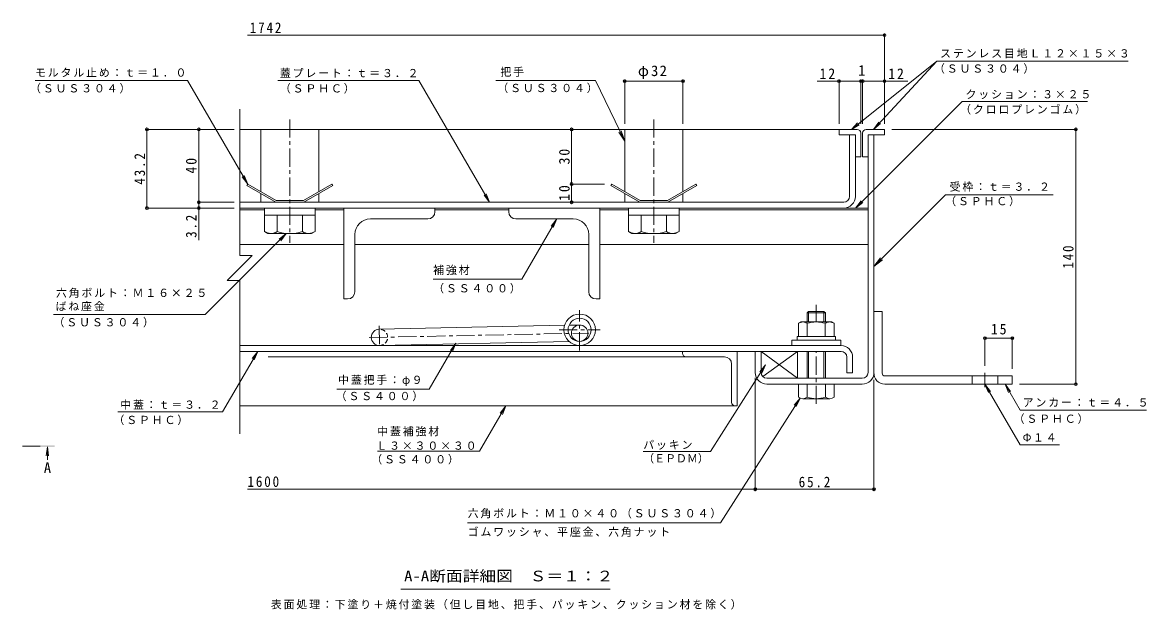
# Model space of a CAD drawing. Units: millimetres on the paper, enlarged 10 times, with parts at other scales. Extents: x -2670 to 2719, y -1962 to 1573.
# Drawn here: x -370 to 2719, y -40 to 1573 of the extents above; entities that cross this region are included whole.
import ezdxf
from ezdxf.enums import TextEntityAlignment as Align

# ---------------------------------------------------------------- set-up
doc = ezdxf.new("R2010")
doc.units = ezdxf.units.MM
doc.header["$LTSCALE"] = 10
doc.header["$PDMODE"] = 32
doc.header["$PDSIZE"] = 8
doc.linetypes.add('CHAIN1', pattern=[8, 5, -1, 1, -1])
doc.linetypes.add('DASHED1', pattern=[1.8, 1.2, -0.6])
for name, color, linetype, lineweight in [('0-2_仕上', 3, 'Continuous', 9), ('0-5_寸法', 7, 'DASHED1', 9), ('D-1', 2, 'Continuous', 9), ('D-2', 3, 'Continuous', 9), ('D-3', 4, 'Continuous', 9), ('D-5', 7, 'Continuous', 9), ('D-6', 6, 'Continuous', 9), ('D-7', 5, 'Continuous', 5), ('D-9', 134, 'Continuous', 5), ('D-A', 3, 'Continuous', 9), ('D-B', 6, 'Continuous', 9), ('D-C', 5, 'Continuous', 5), ('D-E', 3, 'Continuous', 9), ('D-F', 7, 'Continuous', 9)]:
    doc.layers.add(name, color=color, linetype=linetype, lineweight=lineweight)
doc.styles.add('ＭＳ ゴシック', font='')
doc.styles.get('ＭＳ ゴシック').set_extended_font_data('MS Gothic')

msp = doc.modelspace()

# ---------------------------------------------------------------- linework, layer by layer
at = {"layer": '0-2_仕上', "color": 4, "linetype": 'CHAIN1'}
msp.add_line((-369.51, 408.56), (-320.88, 408.56), dxfattribs=at)
at = {"layer": '0-2_仕上', "color": 4}
for q in [(-304.14, 381.77), (-297.62, 381.77), (-300.88, 370.96)]:
    msp.add_line((-300.88, 406.56), q, dxfattribs=at)
msp.add_solid([(-280.88, 406.56), (-280.88, 410.56), (-320.88, 406.56), (-320.88, 410.56)], dxfattribs=at)
at = {"layer": 'D-1'}
for p, q in [((1953.72, 611), (1953.72, 1264)), ((1969.72, 611), (1969.72, 1264)), ((1659.72, 611), (1659.72, 669)), ((1675.72, 595), (1937.72, 595)), ((1675.72, 579), (1786.22, 579)), ((1937.72, 579), (1836.22, 579))]:
    msp.add_line(p, q, dxfattribs=at)
msp.add_lwpolyline([(1643.72, 611), (1643.72, 669), (1659.72, 669)], dxfattribs=at)
for centre, radius, start, end in [((1675.72, 611), 32, 180, 270), ((1675.72, 611), 16, 180, 270), ((1937.72, 611), 16, 270, 0), ((1937.72, 611), 32, 270, 0)]:
    msp.add_arc(centre, radius, start, end, dxfattribs=at)
at = {"layer": 'D-2'}
for p, q in [((1918.72, 1264), (1902.72, 1264)), ((1902.72, 1095), (1902.72, 1264)), ((1918.72, 1095), (1918.72, 1264)), ((1886.72, 1079), (227.3, 1079)), ((227.3, 1063), (1886.72, 1063))]:
    msp.add_line(p, q, dxfattribs=at)
at = {"layer": 'D-2', "linetype": 'CHAIN1'}
for p, q in [((1161.22, 671.51), (1161.22, 782.49)), ((1104.48, 728.25), (1217.96, 728.25))]:
    msp.add_line(p, q, dxfattribs=at)
at = {"layer": 'D-2'}
for radius in [43.25, 31.75]:
    msp.add_circle((1161.22, 728.25), radius, dxfattribs=at)
for radius in [16, 32]:
    msp.add_arc((1886.72, 1095), radius, 270, 0, dxfattribs=at)
at = {"layer": 'D-3'}
for p, q in [((1873.72, 1279), (227.3, 1279)), ((1923.72, 1279), (1873.72, 1279)), ((1873.72, 1279), (1873.72, 1264)), ((1933.72, 1269), (1933.72, 1204)), ((1938.72, 1269), (1938.72, 1204)), ((1948.72, 1279), (1998.72, 1279)), ((1998.72, 1279), (1998.72, 1264)), ((1998.72, 1264), (1953.72, 1264)), ((1953.72, 1204), (1953.72, 1264)), ((1918.72, 1204), (1933.72, 1204)), ((1953.72, 1204), (1938.72, 1204)), ((326.13, 1079), (247.03, 1124.67)), ((480.42, 1129), (402.47, 1084)), ((482.92, 1124.67), (403.81, 1079)), ((480.42, 1129), (482.92, 1124.67)), ((1249.53, 1129), (1247.03, 1124.67)), ((1247.03, 1124.67), (1326.13, 1079)), ((1249.53, 1129), (1327.47, 1084)), ((1480.42, 1129), (1402.47, 1084)), ((1482.92, 1124.67), (1403.81, 1079)), ((1480.42, 1129), (1482.92, 1124.67)), ((327.47, 1084), (402.47, 1084)), ((1327.47, 1084), (1402.47, 1084)), ((326.13, 1079), (403.81, 1079)), ((1326.13, 1079), (1403.81, 1079))]:
    msp.add_line(p, q, dxfattribs=at)
for points in [[(1873.72, 1264), (1918.72, 1264), (1918.72, 1204)], [(327.47, 1084), (249.53, 1129), (247.03, 1124.67)]]:
    msp.add_lwpolyline(points, dxfattribs=at)
for centre, start, end in [((1923.72, 1269), 0, 90), ((1948.72, 1269), 90, 180)]:
    msp.add_arc(centre, 10, start, end, dxfattribs=at)
at = {"layer": 'D-5'}
for p, q in [((2142.27, 1466.4), (1907.63, 1279)), ((2142.27, 1466.4), (1968.75, 1279)), ((2142.27, 1466.4), (2668.11, 1466.4)), ((-334.76, 1413.75), (84.18, 1413.75)), ((332.24, 1413.75), (719.42, 1413.75)), ((913.72, 1079), (719.42, 1413.75)), ((1204.56, 1413.75), (931.31, 1413.75)), ((1204.56, 1413.75), (1284.97, 1246.66)), ((2211.78, 1355.77), (1919.01, 1063)), ((2211.78, 1355.77), (2556.32, 1355.77)), ((1907.64, 1279.01), (1924.97, 1297.03)), ((1968.75, 1279), (1983.2, 1299.41)), ((1284.97, 1246.66), (1268.55, 1271.77)), ((1284.97, 1246.66), (1275.6, 1275.16)), ((1907.64, 1279.01), (1929.04, 1291.93)), ((1968.75, 1279), (1987.99, 1294.97)), ((249.49, 1128.93), (239.87, 1152.01)), ((913.72, 1079), (898.45, 1098.8)), ((913.72, 1079), (904.09, 1102.08)), ((1919.01, 1063), (1934.23, 1082.84)), ((2166.12, 1099.39), (1969.72, 902.31)), ((2166.12, 1099.39), (2462.46, 1099.39)), ((1919.01, 1063), (1938.85, 1078.22)), ((1098.48, 1033), (1083.21, 1013.2)), ((132.82, 770.71), (355.11, 993)), ((355.11, 993), (335.28, 977.78)), ((355.11, 993), (339.89, 973.17)), ((1969.72, 902.31), (1987.95, 926.15)), ((1969.72, 902.31), (1993.49, 920.62)), ((1002.3, 867.29), (758.74, 867.29)), ((132.82, 770.71), (-284.16, 770.71)), ((821.24, 691.65), (805.97, 671.86)), ((821.24, 691.65), (811.62, 668.58)), ((180.38, 503.18), (276.63, 669)), ((276.63, 669), (261.36, 649.2)), ((276.63, 669), (267.01, 645.93)), ((1520.48, 393.88), (1672.21, 631.99)), ((1672.21, 631.99), (1656.14, 612.84)), ((1672.21, 631.99), (1661.64, 609.33)), ((2274.72, 579), (2284.29, 555.91)), ((2274.72, 579), (2289.94, 559.17)), ((2274.72, 579), (2371.14, 412.01)), ((2330.02, 579), (2371.14, 507.79)), ((2330.02, 579), (2339.59, 555.91)), ((2330.02, 579), (2345.24, 559.17)), ((1548.26, 197.87), (1766.68, 540.63)), ((1766.68, 540.63), (1750.6, 521.48)), ((1766.68, 540.63), (1756.11, 517.97)), ((-107.34, 503.18), (180.38, 503.18)), ((886.52, 395.06), (958.46, 519)), ((958.46, 519), (943.2, 499.2)), ((958.46, 519), (948.84, 495.93)), ((2371.14, 507.79), (2718.57, 507.79)), ((2371.14, 412.01), (2479.19, 412.01)), ((606.26, 395.06), (886.52, 395.06)), ((1335.92, 393.88), (1520.48, 393.88)), ((853.54, 197.87), (1548.26, 197.87)), ((1245.24, 15.66), (670.24, 15.66))]:
    msp.add_line(p, q, dxfattribs=at)
for points in [[(84.18, 1413.75), (249.49, 1128.93), (234.23, 1148.73)], [(1002.3, 867.29), (1098.48, 1033), (1088.86, 1009.93)], [(493.84, 564.74), (747.57, 564.74), (821.24, 691.65)]]:
    msp.add_lwpolyline(points, dxfattribs=at)
at = {"layer": 'D-6'}
for p, q in [((1953.72, 1173), (1953.72, 1158)), ((227.3, 1063), (1953.72, 1063)), ((227.3, 1058), (294.97, 1058)), ((434.97, 1058), (513.72, 1058)), ((763.72, 1058), (966.22, 1058)), ((1216.22, 1058), (1294.97, 1058)), ((1434.97, 1058), (1953.72, 1058)), ((227.3, 963), (513.72, 963)), ((543.72, 963), (1186.22, 963)), ((1216.22, 963), (1953.72, 963)), ((1132.1, 740.9), (1160.75, 741.5)), ((610.75, 730), (1119.79, 740.64)), ((611.69, 685.01), (1132.52, 695.9)), ((1161.22, 696.5), (1161.69, 696.51)), ((1659.72, 669), (1659.72, 611)), ((1664.24, 599.86), (1759.72, 669))]:
    msp.add_line(p, q, dxfattribs=at)
at = {"layer": 'D-6', "linetype": 'CHAIN1'}
for p, q in [((582.71, 706.91), (1186.5, 719.53)), ((610.56, 739.01), (611.82, 679.13))]:
    msp.add_line(p, q, dxfattribs=at)
at = {"layer": 'D-6'}
msp.add_lwpolyline([(1675.72, 595), (1759.72, 595), (1759.72, 669), (1659.72, 669), (1759.72, 595)], dxfattribs=at)
msp.add_circle((1161.22, 719), 22.5, dxfattribs=at)
msp.add_arc((611.22, 707.5), 22.5, 90, 270, dxfattribs=at)
at = {"layer": 'D-6', "linetype": 'DASHED1'}
msp.add_arc((611.22, 707.5), 22.5, 270, 90, dxfattribs=at)
at = {"layer": 'D-7'}
for p, q in [((1790.28, 779), (1786.22, 774.94)), ((1836.22, 774.94), (1786.22, 774.94)), ((1786.22, 750), (1786.22, 774.94)), ((1832.16, 779), (1790.28, 779)), ((1790.28, 750), (1790.28, 779)), ((1832.16, 779), (1836.22, 774.94)), ((1832.16, 750), (1832.16, 779)), ((1836.22, 774.94), (1836.22, 751.5)), ((1836.22, 774.94), (1836.22, 750)), ((1786.22, 669), (1786.22, 595)), ((1790.28, 595), (1790.28, 669)), ((1832.16, 595), (1832.16, 669)), ((1836.22, 669), (1836.22, 595)), ((1860.22, 579), (1762.22, 579)), ((1762.22, 543.48), (1762.22, 579)), ((1786.22, 579), (1786.22, 543.48)), ((1836.22, 579), (1836.22, 543.48)), ((1860.22, 543.48), (1860.22, 579)), ((1848.22, 539), (1774.22, 539))]:
    msp.add_line(p, q, dxfattribs=at)
at = {"layer": 'D-7', "linetype": 'CHAIN1'}
for p, q in [((1811.22, 750), (1811.22, 796.67)), ((1811.22, 524.61), (1811.22, 669))]:
    msp.add_line(p, q, dxfattribs=at)
at = {"layer": 'D-7', "color": 2, "lineweight": 9}
for p, q in [((1762.15, 746.21), (1768.72, 750)), ((1762.15, 746.21), (1762.15, 710)), ((1853.72, 750), (1768.72, 750)), ((1786.69, 746.21), (1786.69, 710)), ((1835.76, 746.21), (1835.76, 710))]:
    msp.add_line(p, q, dxfattribs=at)
at = {"layer": 'D-7', "color": 134}
for p, q in [((1743.72, 700), (1743.72, 685)), ((1743.72, 700), (1878.72, 700)), ((1743.72, 685), (1878.72, 685)), ((1878.72, 700), (1878.72, 685))]:
    msp.add_line(p, q, dxfattribs=at)
at = {"layer": 'D-7', "color": 6, "lineweight": 9}
for p, q in [((1758.72, 710), (1758.72, 700)), ((1758.72, 700), (1863.72, 700))]:
    msp.add_line(p, q, dxfattribs=at)
at = {"layer": 'D-7', "color": 2, "lineweight": 9}
msp.add_lwpolyline([(1853.72, 750), (1860.3, 746.21), (1860.3, 710), (1762.15, 710)], dxfattribs=at)
at = {"layer": 'D-7', "color": 6, "lineweight": 9}
msp.add_lwpolyline([(1758.72, 710), (1863.72, 710), (1863.72, 700)], dxfattribs=at)
at = {"layer": 'D-7', "color": 2, "lineweight": 9}
for centre, radius, start, end in [((1776.63, 721.12), 28.97, 94.38438, 120), ((1773.65, 725.8), 24.21, 57.42749, 88.18784), ((1811.22, 668.8), 81.2, 72.41188, 107.5881), ((1848.79, 725.8), 24.21, 91.81215, 122.57249), ((1845.81, 721.12), 28.97, 59.99998, 85.6156)]:
    msp.add_arc(centre, radius, start, end, dxfattribs=at)
at = {"layer": 'D-7'}
for centre, radius, start, end in [((1774.22, 557.33), 18.33, 229.1022, 310.89809), ((1811.22, 611.08), 72.08, 249.70546, 290.29454), ((1848.22, 557.33), 18.33, 229.10191, 310.8978)]:
    msp.add_arc(centre, radius, start, end, dxfattribs=at)
at = {"layer": 'D-9'}
for p, q in [((513.72, 1063), (513.72, 813)), ((763.72, 1063), (513.72, 1063)), ((763.72, 1052.96), (763.72, 1063)), ((966.22, 1063), (1216.22, 1063)), ((966.22, 1052.96), (966.22, 1063)), ((1216.22, 1063), (1216.22, 813)), ((586.22, 1033), (743.77, 1033)), ((1143.72, 1033), (986.18, 1033)), ((543.72, 990.5), (543.72, 832.96)), ((1186.22, 990.5), (1186.22, 832.96)), ((523.77, 813), (513.72, 813)), ((1206.18, 813), (1216.22, 813))]:
    msp.add_line(p, q, dxfattribs=at)
for centre, radius, start, end in [((743.72, 1053), 20, 270.13706, 359.86294), ((986.22, 1053), 20, 180.13706, 269.86294), ((586.22, 990.5), 42.5, 90, 180), ((1143.72, 990.5), 42.5, 0, 90), ((523.72, 833), 20, 270.13706, 359.86294), ((1206.22, 833), 20, 180.13706, 269.86294)]:
    msp.add_arc(centre, radius, start, end, dxfattribs=at)
at = {"layer": 'D-A'}
for p, q in [((1879.22, 685), (227.3, 685)), ((227.3, 669), (1879.22, 669)), ((1895.22, 653), (1895.22, 610)), ((1911.22, 653), (1911.22, 610)), ((1895.22, 610), (1911.22, 610))]:
    msp.add_line(p, q, dxfattribs=at)
for radius in [32, 16]:
    msp.add_arc((1879.22, 653), radius, 0, 90, dxfattribs=at)
at = {"layer": 'D-B'}
for p, q in [((1443.72, 669), (305.25, 669)), ((1453.72, 654), (305.25, 654)), ((1443.72, 669), (1593.72, 669)), ((1443.72, 664), (1443.72, 669)), ((1453.72, 654), (1558.72, 654)), ((1593.72, 669), (1593.72, 519)), ((1578.72, 529), (1578.72, 634)), ((1588.72, 519), (227.3, 519)), ((1588.72, 519), (1593.72, 519))]:
    msp.add_line(p, q, dxfattribs=at)
for centre, radius, start, end in [((1453.72, 664), 10, 180, 270), ((1558.72, 634), 20, 0, 90), ((1588.72, 529), 10, 180, 270)]:
    msp.add_arc(centre, radius, start, end, dxfattribs=at)
at = {"layer": 'D-C', "color": 2, "linetype": 'CHAIN1', "lineweight": 9}
for p, q in [((364.97, 1306.68), (364.97, 967.37)), ((1364.97, 1306.68), (1364.97, 967.37))]:
    msp.add_line(p, q, dxfattribs=at)
at = {"layer": 'D-C', "color": 2, "lineweight": 9}
for p, q in [((284.97, 1279), (284.97, 1108.54)), ((284.97, 1279), (444.97, 1279)), ((444.97, 1279), (444.97, 1108.54)), ((1284.97, 1279), (1444.97, 1279)), ((1284.97, 1279), (1284.97, 1108.54)), ((1444.97, 1279), (1444.97, 1108.54)), ((284.97, 1102.77), (284.97, 1079)), ((444.97, 1102.77), (444.97, 1079)), ((1284.97, 1102.77), (1284.97, 1079)), ((1444.97, 1102.77), (1444.97, 1079)), ((284.97, 1079), (444.97, 1079)), ((1284.97, 1079), (1444.97, 1079))]:
    msp.add_line(p, q, dxfattribs=at)
at = {"layer": 'D-C', "color": 134}
for p, q in [((294.97, 1063), (294.97, 1043)), ((294.97, 1063), (434.97, 1063)), ((434.97, 1063), (434.97, 1043)), ((1294.97, 1063), (1434.97, 1063)), ((1434.97, 1063), (1434.97, 1043)), ((294.97, 1043), (434.97, 1043))]:
    msp.add_line(p, q, dxfattribs=at)
at = {"layer": 'D-C'}
for p, q in [((295.69, 1043), (295.69, 998.36)), ((434.26, 1043), (295.69, 1043)), ((330.33, 998.36), (330.33, 1043)), ((399.61, 998.36), (399.61, 1043)), ((434.26, 998.36), (434.26, 1043)), ((1330.33, 998.36), (1330.33, 1043)), ((1399.61, 998.36), (1399.61, 1043)), ((1434.26, 998.36), (1434.26, 1043)), ((304.97, 993), (295.69, 998.36)), ((1304.97, 993), (1295.69, 998.36)), ((1304.97, 993), (1424.97, 993)), ((1424.97, 993), (1434.26, 998.36))]:
    msp.add_line(p, q, dxfattribs=at)
at = {"layer": 'D-C', "color": 134}
msp.add_lwpolyline([(1294.97, 1063), (1294.97, 1043), (1434.97, 1043)], dxfattribs=at)
at = {"layer": 'D-C'}
for points in [[(1434.26, 1043), (1295.69, 1043), (1295.69, 998.36)], [(304.97, 993), (424.97, 993), (434.26, 998.36)]]:
    msp.add_lwpolyline(points, dxfattribs=at)
for centre, radius, start, end in [((316.14, 1033.78), 40.89, 240, 265.61574), ((311.93, 1027.17), 34.18, 271.81354, 302.57069), ((364.97, 1107.64), 114.64, 252.41203, 287.58795), ((418.02, 1027.17), 34.18, 237.42929, 268.18645), ((413.81, 1033.78), 40.89, 274.38425, 299.99998), ((1316.14, 1033.78), 40.89, 240, 265.61574), ((1311.93, 1027.17), 34.18, 271.81354, 302.57069), ((1364.97, 1107.64), 114.64, 252.41203, 287.58795), ((1418.02, 1027.17), 34.18, 237.42929, 268.18645), ((1413.81, 1033.78), 40.89, 274.38425, 299.99998)]:
    msp.add_arc(centre, radius, start, end, dxfattribs=at)
at = {"layer": 'D-E'}
for p, q in [((1969.72, 779.01), (1969.72, 611)), ((1969.72, 779.01), (1992.22, 779.01)), ((1992.22, 609), (1992.22, 779.01)), ((1999.72, 601.5), (2349.72, 601.5)), ((2239.72, 579), (2239.72, 601.5)), ((2309.72, 579), (2309.72, 601.5)), ((2349.72, 601.5), (2349.72, 579)), ((2349.72, 579), (1999.72, 579))]:
    msp.add_line(p, q, dxfattribs=at)
at = {"layer": 'D-E', "linetype": 'CHAIN1'}
msp.add_line((2274.72, 570.27), (2274.72, 609.72), dxfattribs=at)
at = {"layer": 'D-E'}
for radius, start in [(30, 176.17647), (7.5, 180.00027)]:
    msp.add_arc((1999.72, 609), radius, start, 270, dxfattribs=at)
at = {"layer": 'D-F'}
for p, q in [((1998.72, 1537.99), (248.72, 1537.99)), ((1998.72, 1294), (1998.72, 1542.99)), ((1284.97, 1294), (1284.97, 1416.62)), ((1284.97, 1411.62), (1444.97, 1411.62)), ((1444.97, 1294), (1444.97, 1416.62)), ((1814.16, 1411.63), (1933.72, 1411.63)), ((1873.72, 1294), (1873.72, 1416.63)), ((1933.72, 1294), (1933.72, 1416.63)), ((1933.72, 1411.63), (1938.72, 1411.63)), ((1938.72, 1294), (1938.72, 1416.63)), ((1938.72, 1411.63), (2063.08, 1411.63)), ((227.3, 1334.77), (227.3, 932.24)), ((212.3, 1279), (-30.42, 1279)), ((-27.42, 1063), (-27.42, 1279)), ((115.08, 1079), (115.08, 1279)), ((1139.08, 1129), (1139.08, 1279)), ((2527.35, 1279), (2018.72, 1279)), ((2524.35, 579), (2524.35, 1279)), ((1136.08, 1129), (1229.53, 1129)), ((1139.08, 1079), (1139.08, 1129)), ((-30.42, 1063), (212.3, 1063)), ((212.3, 1079), (110.08, 1079)), ((115.08, 1063), (115.08, 1079)), ((115.08, 1063), (115.08, 974.49)), ((261.71, 932.24), (192.9, 863.43)), ((227.3, 932.24), (261.71, 932.24)), ((227.3, 863.43), (192.9, 863.43)), ((227.3, 863.43), (227.3, 442.47)), ((2274.72, 708.25), (2274.72, 629.72)), ((2274.72, 705.25), (2349.72, 705.25)), ((2349.72, 708.25), (2349.72, 621.5)), ((1643.72, 596), (1643.72, 285.11)), ((1969.72, 287.11), (1969.72, 591)), ((2527.35, 579), (2369.72, 579)), ((1643.72, 290.11), (248.72, 290.11)), ((1643.72, 290.11), (1969.72, 290.11))]:
    msp.add_line(p, q, dxfattribs=at)
for p in [(1998.72, 1537.99), (1284.97, 1411.62), (1444.97, 1411.62), (1873.72, 1411.63), (1933.72, 1411.63), (1938.72, 1411.63), (1998.72, 1411.63), (-27.42, 1279), (115.08, 1279), (1139.08, 1279), (2524.35, 1279), (1139.08, 1129), (115.08, 1079), (1139.08, 1079), (-27.42, 1063), (115.08, 1063), (2274.72, 705.25), (2349.72, 705.25), (2524.35, 579), (1643.72, 290.11), (1969.72, 290.11)]:
    msp.add_point(p, dxfattribs=at)

# ---------------------------------------------------------------- texts
at = {"layer": '0-5_寸法', "color": 2, "style": 'ＭＳ ゴシック'}
msp.add_text('A', height=29.33, dxfattribs=at).set_placement((-310.88, 325.86), align=Align.BOTTOM_LEFT)
at = {"layer": 'D-5', "style": 'ＭＳ ゴシック'}
msp.add_text('（ＥＰＤＭ）', height=21.99, dxfattribs=at).set_placement((1335.92, 357.32), align=Align.BOTTOM_LEFT)
at = {"layer": 'D-5', "color": 2, "style": 'ＭＳ ゴシック', "width": 1.15}
msp.add_text('A-A断面詳細図\u3000Ｓ＝１：２', height=29.33, dxfattribs=at).set_placement((678.99, 28.16), align=Align.BOTTOM_LEFT)
at = {"layer": 'D-5', "char_height": 21.99, "attachment_point": 7, "style": 'ＭＳ ゴシック'}
for s, insert in [('\\T1.17;ステンレス目地Ｌ１２×１５×３', (2151.46, 1474.57)), ('\\T1.17;（ＳＵＳ３０４）', (2134.63, 1432.13)), ('\\T1.17;モルタル止め：ｔ＝１．０', (-335.15, 1422.76)), ('\\T1.17;蓋プレート：ｔ＝３．２', (337.57, 1421.3)), ('\\T1.17;把手', (943.4, 1423.59)), ('\\T1.17;（ＳＵＳ３０４）', (-348.72, 1377.85)), ('\\T1.17;（ＳＰＨＣ）', (337.57, 1377.64)), ('\\T1.17;（ＳＵＳ３０４）', (934.99, 1378.69)), ('\\T1.17;クッション：３×２５', (2221.33, 1362.1)), ('\\T1.17;（クロロプレンゴム）', (2206.52, 1320)), ('\\T1.17;受枠：ｔ＝３．２', (2177.62, 1107.94)), ('\\T1.17;（ＳＰＨＣ）', (2165.46, 1067.8)), ('\\T1.17;補強材', (758.74, 878.77)), ('\\T1.17;六角ボルト：Ｍ１６×２５', (-277.64, 816.07)), ('\\T1.17;（ＳＳ４００）', (758.74, 828.25)), ('\\T1.17;ばね座金', (-278.68, 779.35)), ('\\T1.17;（ＳＵＳ３０４）', (-284.16, 734.85)), ('\\T1.17;中蓋把手：φ９', (497.56, 573.62)), ('\\T1.17;（ＳＳ４００）', (490.92, 532.08)), ('\\T1.17;中蓋：ｔ＝３．２', (-100.91, 508.87)), ('\\T1.17;アンカー：ｔ＝４．５', (2378.44, 516.31)), ('\\T1.17;（ＳＰＨＣ）', (-119.58, 466.31)), ('\\T1.17;（ＳＰＨＣ）', (2353.46, 469.71)), ('\\T1.17;中蓋補強材', (604.97, 435.55)), ('\\T1.17;Φ１４', (2378.44, 420.53)), ('\\T1.17;Ｌ３×３０×３０', (602.63, 398.36)), ('\\T1.17;パッキン', (1335.92, 398.71)), ('\\T1.17;（ＳＳ４００）', (588.78, 358.23)), ('\\T1.17;六角ボルト：Ｍ１０×４０（ＳＵＳ３０４）', (853.54, 209.89)), ('\\T1.17;ゴムワッシャ、平座金、六角ナット', (853.54, 159.07)), ('\\T1.17;表面処理：下塗り＋焼付塗装（但し目地、把手、パッキン、クッション材を除く）', (312.74, -40.47))]:
    msp.add_mtext(s, dxfattribs=dict(at, insert=insert))
at = {"layer": 'D-F', "color": 2, "style": 'ＭＳ ゴシック'}
msp.add_text('1', height=29.33, dxfattribs=at).set_placement((1926.22, 1417.63), align=Align.BOTTOM_LEFT)
at = {"layer": 'D-F', "color": 2, "char_height": 29.33, "attachment_point": 7, "style": 'ＭＳ ゴシック'}
for s, insert in [('\\T1.28;\\W0.9;1742', (254.9, 1543.99)), ('\\T1.19;φ32', (1321.22, 1417.62)), ('\\T1.27;\\W0.95;12', (1820.26, 1417.63)), ('\\T1.27;\\W0.95;12', (2009, 1417.63)), ('\\T1.27;\\W0.95;15', (2290.97, 715.25)), ('\\T1.28;\\W0.9;1600', (248.72, 296.11)), ('\\T1.28;\\W0.9;65.2', (1762.97, 295.11))]:
    msp.add_mtext(s, dxfattribs=dict(at, insert=insert))
at = {"layer": 'D-F', "color": 2, "char_height": 29.33, "attachment_point": 7, "rotation": 90, "style": 'ＭＳ ゴシック'}
for s, insert in [('\\T1.28;\\W0.9;43.2', (-32.42, 1127.25)), ('\\T1.27;\\W0.95;30', (1134.08, 1182.75)), ('\\T1.27;\\W0.95;40', (109.08, 1157.75)), ('\\T1.27;\\W0.95;10', (1134.08, 1082.75)), ('\\T1.27;\\W0.9;3.2', (109.08, 981.04)), ('\\T1.27;\\W0.9;140', (2518.35, 896.5))]:
    msp.add_mtext(s, dxfattribs=dict(at, insert=insert))

doc.saveas('drawing.dxf')
